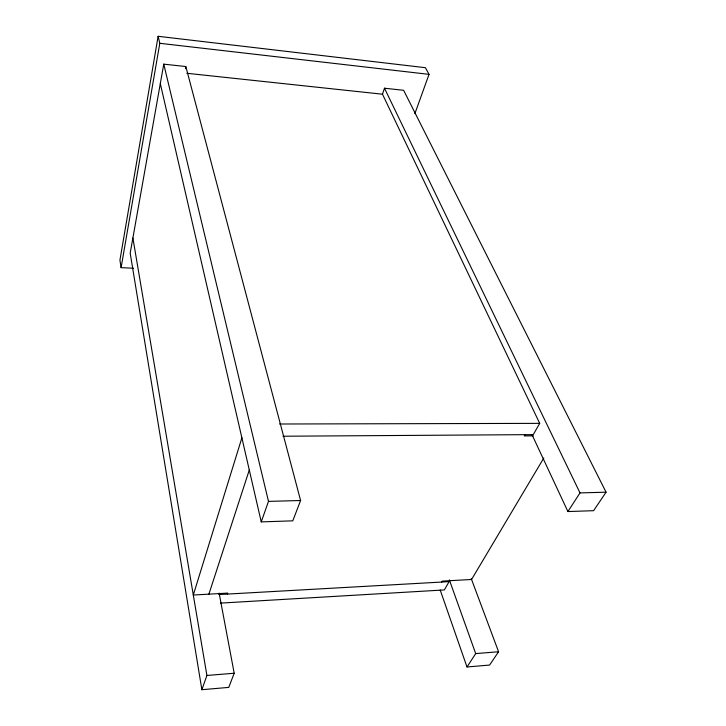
<?xml version="1.0" encoding="UTF-8"?>
<svg xmlns="http://www.w3.org/2000/svg" width="726" height="726" viewBox="0 0 726 726"><rect width="100%" height="100%" fill="white"/><g stroke="black" fill="none" stroke-linecap="round" stroke-linejoin="round"><path stroke-width="1.09" d="M414.873 113.664L429.03 74.361L425.418 67.699L158.123 36.3L119.935 260.108L121.097 267.658L133.557 268.23M121.097 267.658L159.802 43.297L158.123 36.3M160.31 83.599L261.242 521.894L292.787 520.832L300.6 500.513L185.829 66.547L163.767 64.142L130.19 253.147L201.873 689.7L228.754 687.395L234.199 673.238L219.125 593.088M185.411 68.698L185.829 66.547M241.885 437.851L193.297 595.021L227.755 593.097L227.419 594.086M208.897 594.149L249.336 469.867M382.375 94.507L384.481 88.209L403.629 90.305L606.065 492.192L593.605 510.687L567.904 511.558L531.949 434.565M201.873 689.7L206.91 675.461L132.885 237.992M261.242 521.894L268.493 501.385L163.767 64.142M441.717 582.043L442.243 581.118L471.573 579.475L543.792 458.033M524.989 434.674L524.281 435.918L533.329 435.854M186.827 73.281L382.484 94.208L539.708 423.367L533.265 434.62L283.004 436.226M440.201 590.029L467 666.985L475.693 653.6L498.58 651.739L471.228 578.558M567.904 511.558L580.01 492.909L606.065 492.192M498.58 651.739L489.614 665.052L467 666.985M206.91 675.461L234.199 673.238M220.441 603.115L444.348 589.929L449.104 581.635L218.88 594.558M268.493 501.385L300.6 500.513M279.592 424.011L539.708 423.367M159.802 43.297L429.03 74.361M384.481 88.209L580.01 492.909M449.349 579.902L475.693 653.6"/></g></svg>
